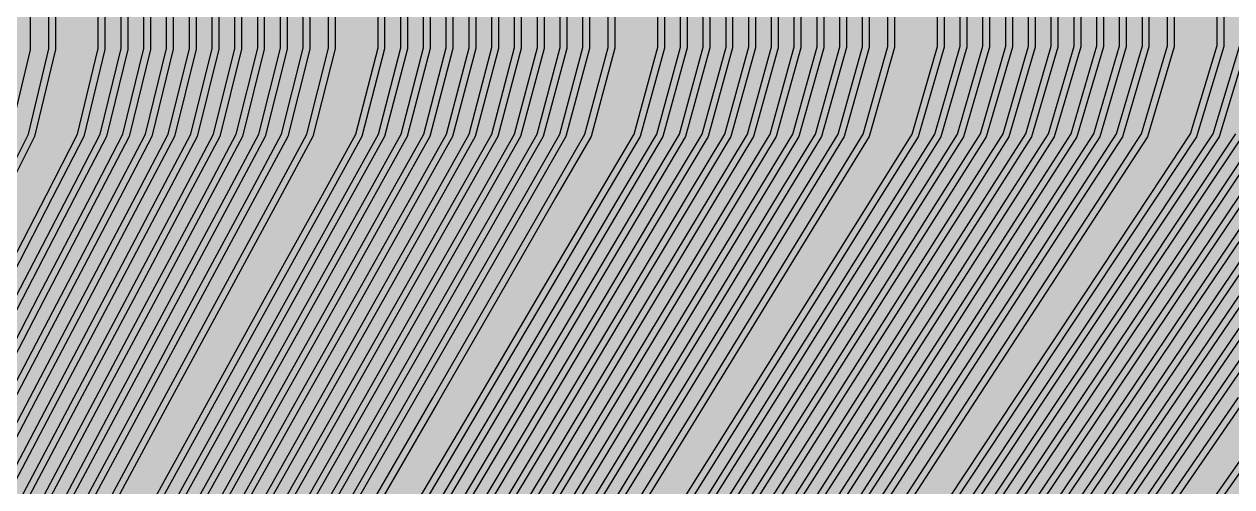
# Model space of a CAD drawing. Header units: metres. Extents: x -7240 to 10960, y -29667 to 1823.
# Drawn here: x 3223.7 to 3595, y -16312.8 to -16170.4 of the extents above; entities that cross this region are included whole.
import ezdxf

# ---------------------------------------------------------------- set-up
doc = ezdxf.new("R2010")
doc.units = ezdxf.units.M
doc.layers.add('Metal1', color=4, linetype='CONTINUOUS')
doc.layers.add('Polyimide', color=7, linetype='CONTINUOUS')

msp = doc.modelspace()

# ---------------------------------------------------------------- hatches: boundary and pattern name
at = {"layer": 'Polyimide'}
msp.add_hatch(color=7, dxfattribs=at).paths.add_polyline_path([(4088.45, -11806.89), (4098.72, -11851.21), (4115.58, -11893.47), (4138.63, -11932.7), (4167.35, -11967.99), (4201.08, -11998.53), (4239.03, -12023.62), (4280.35, -12042.68), (4349.18, -12073.73), (4413.2, -12113.76), (4471.26, -12162.04), (4522.3, -12217.69), (4565.39, -12279.7), (4599.74, -12346.94), (4624.73, -12418.19), (4639.91, -12492.16), (4645, -12567.5), (4639.91, -12642.84), (4624.73, -12716.8), (4599.74, -12788.06), (4565.39, -12855.3), (4522.3, -12917.31), (4471.26, -12972.96), (4413.2, -13021.24), (4349.18, -13061.27), (4280.35, -13092.32), (4239.03, -13111.38), (4201.08, -13136.47), (4167.35, -13167.01), (4138.63, -13202.3), (4115.58, -13241.52), (4098.72, -13283.78), (4088.45, -13328.11), (4085, -13373.48), (4085, -13567.5), (4099.45, -13861.55), (4142.64, -14152.77), (4214.18, -14438.35), (4313.36, -14715.55), (4439.24, -14981.69), (4590.59, -15234.21), (4765.97, -15470.68), (4963.68, -15688.82), (5181.82, -15886.53), (5418.29, -16061.91), (5670.81, -16213.26), (5936.95, -16339.14), (6214.15, -16438.32), (6499.73, -16509.85), (6790.95, -16553.05), (7085, -16567.5), (9960.38, -16567.5), (10038.79, -16571.35), (10116.45, -16582.87), (10192.6, -16601.95), (10266.52, -16628.4), (10337.49, -16661.96), (10404.83, -16702.32), (10467.89, -16749.09), (10526.06, -16801.81), (10578.78, -16859.98), (10625.55, -16923.04), (10665.91, -16990.38), (10699.48, -17061.35), (10725.93, -17135.27), (10745, -17211.43), (10756.52, -17289.08), (10760.38, -17367.5), (10760.38, -21957.3), (10721.61, -22012.91), (10685.97, -22070.59), (10653.58, -22130.14), (10624.53, -22191.39), (10598.92, -22254.16), (10576.82, -22318.25), (10558.3, -22383.46), (10543.41, -22449.6), (10532.21, -22516.46), (10524.72, -22583.84), (10520.97, -22651.53), (10520.97, -22719.32), (10524.72, -22787.01), (10532.21, -22854.38), (10543.41, -22921.24), (10558.3, -22987.38), (10576.82, -23052.6), (10598.92, -23116.68), (10624.53, -23179.45), (10653.58, -23240.71), (10685.97, -23300.26), (10721.61, -23357.93), (10760.38, -23413.54), (10760.38, -28667.5), (10756.52, -28745.91), (10745, -28823.57), (10725.93, -28899.73), (10699.48, -28973.65), (10665.91, -29044.62), (10625.55, -29111.96), (10578.78, -29175.01), (10526.06, -29233.19), (10467.89, -29285.91), (10404.83, -29332.68), (10337.49, -29373.04), (10266.52, -29406.6), (10192.6, -29433.05), (10116.45, -29452.13), (10038.79, -29463.65), (9960.38, -29467.5), (-6239.63, -29467.5), (-6318.04, -29463.65), (-6395.7, -29452.13), (-6471.85, -29433.05), (-6545.77, -29406.6), (-6616.74, -29373.04), (-6684.08, -29332.68), (-6747.14, -29285.91), (-6805.31, -29233.19), (-6858.03, -29175.01), (-6904.8, -29111.96), (-6945.16, -29044.62), (-6978.73, -28973.65), (-7005.18, -28899.73), (-7024.25, -28823.57), (-7035.77, -28745.91), (-7039.63, -28667.5), (-7039.63, -23426.32), (-6999.36, -23370.07), (-6962.33, -23311.63), (-6928.66, -23251.2), (-6898.45, -23188.96), (-6871.81, -23125.12), (-6848.81, -23059.88), (-6829.53, -22993.44), (-6814.04, -22926.02), (-6802.37, -22857.83), (-6794.57, -22789.09), (-6790.67, -22720.02), (-6790.67, -22650.84), (-6794.57, -22581.77), (-6802.37, -22513.03), (-6814.04, -22444.84), (-6829.53, -22377.42), (-6848.81, -22310.98), (-6871.81, -22245.74), (-6898.45, -22181.89), (-6928.66, -22119.66), (-6962.33, -22059.22), (-6999.36, -22000.79), (-7039.63, -21944.54), (-7039.63, -17367.5), (-7035.77, -17289.08), (-7024.25, -17211.43), (-7005.18, -17135.27), (-6978.73, -17061.35), (-6945.16, -16990.38), (-6904.8, -16923.04), (-6858.03, -16859.98), (-6805.31, -16801.81), (-6747.14, -16749.09), (-6684.08, -16702.32), (-6616.74, -16661.96), (-6545.77, -16628.4), (-6471.85, -16601.95), (-6395.7, -16582.87), (-6318.04, -16571.35), (-6239.63, -16567.5), (-3334, -16567.5), (-3039.95, -16553.05), (-2748.73, -16509.85), (-2463.15, -16438.32), (-2185.95, -16339.14), (-1919.81, -16213.26), (-1667.29, -16061.91), (-1430.82, -15886.53), (-1212.68, -15688.82), (-1014.97, -15470.68), (-839.59, -15234.21), (-688.24, -14981.69), (-562.36, -14715.55), (-463.18, -14438.35), (-391.64, -14152.77), (-348.45, -13861.55), (-334, -13567.5), (-334, -13373.48), (-337.45, -13328.11), (-347.72, -13283.78), (-364.58, -13241.52), (-387.63, -13202.3), (-416.35, -13167.01), (-450.08, -13136.47), (-488.03, -13111.38), (-529.35, -13092.32), (-529.35, -13092.32), (-598.18, -13061.27), (-662.2, -13021.24), (-720.26, -12972.96), (-771.3, -12917.31), (-814.39, -12855.3), (-848.74, -12788.06), (-873.73, -12716.8), (-888.91, -12642.84), (-894, -12567.5), (-888.91, -12492.16), (-873.73, -12418.19), (-848.74, -12346.94), (-814.39, -12279.7), (-771.3, -12217.69), (-720.26, -12162.04), (-662.2, -12113.76), (-598.18, -12073.73), (-529.35, -12042.68), (-488.03, -12023.62), (-450.08, -11998.53), (-416.35, -11967.99), (-387.63, -11932.7), (-364.58, -11893.47), (-347.72, -11851.21), (-337.45, -11806.89), (-334, -11761.52), (-334, -11074.31), (-337.45, -11028.94), (-347.72, -10984.62), (-364.58, -10942.36), (-387.63, -10903.13), (-416.35, -10867.84), (-450.08, -10837.3), (-488.03, -10812.21), (-529.35, -10793.16), (-529.35, -10793.16), (-598.18, -10762.1), (-662.2, -10722.07), (-720.26, -10673.8), (-771.3, -10618.15), (-814.39, -10556.13), (-848.74, -10488.89), (-873.73, -10417.64), (-888.91, -10343.67), (-894, -10268.33), (-888.91, -10192.99), (-873.73, -10119.03), (-848.74, -10047.77), (-814.39, -9980.53), (-771.3, -9918.52), (-720.26, -9862.87), (-662.2, -9814.59), (-598.18, -9774.56), (-529.35, -9743.51), (-488.03, -9724.45), (-450.08, -9699.36), (-416.35, -9668.82), (-387.63, -9633.53), (-364.58, -9594.31), (-347.72, -9552.05), (-337.45, -9507.72), (-334, -9462.35), (-334, -8775.14), (-337.45, -8729.78), (-347.72, -8685.45), (-364.58, -8643.19), (-387.63, -8603.96), (-416.35, -8568.68), (-450.08, -8538.14), (-488.03, -8513.05), (-529.35, -8493.99), (-529.35, -8493.99), (-598.18, -8462.94), (-662.2, -8422.91), (-720.26, -8374.63), (-771.3, -8318.98), (-814.39, -8256.97), (-848.74, -8189.73), (-873.73, -8118.47), (-888.91, -8044.5), (-894, -7969.17), (-888.91, -7893.83), (-873.73, -7819.86), (-848.74, -7748.61), (-814.39, -7681.36), (-771.3, -7619.35), (-720.26, -7563.7), (-662.2, -7515.42), (-598.18, -7475.4), (-529.35, -7444.34), (-529.35, -7444.34), (-488.03, -7425.28), (-450.08, -7400.2), (-416.35, -7369.66), (-387.63, -7334.37), (-364.58, -7295.14), (-347.72, -7252.88), (-337.45, -7208.56), (-334, -7163.19), (-334, -6475.98), (-337.45, -6430.61), (-347.72, -6386.29), (-364.58, -6344.02), (-387.63, -6304.8), (-416.35, -6269.51), (-450.08, -6238.97), (-488.03, -6213.88), (-529.35, -6194.82), (-529.35, -6194.82), (-598.18, -6163.77), (-662.2, -6123.74), (-720.26, -6075.46), (-771.3, -6019.81), (-814.39, -5957.8), (-848.74, -5890.56), (-873.73, -5819.31), (-888.91, -5745.34), (-894, -5670), (-888.91, -5594.66), (-873.73, -5520.69), (-848.74, -5449.44), (-814.39, -5382.2), (-771.3, -5320.19), (-720.26, -5264.54), (-662.2, -5216.26), (-598.18, -5176.23), (-529.35, -5145.18), (-529.35, -5145.18), (-488.03, -5126.12), (-450.08, -5101.03), (-416.35, -5070.49), (-387.63, -5035.2), (-364.58, -4995.98), (-347.72, -4953.71), (-337.45, -4909.39), (-334, -4864.02), (-334, 380), (-334, 1522.5), (-289, 1522.5), (-288.78, 1515.63), (-288.1, 1508.79), (-286.98, 1502.02), (-285.42, 1495.32), (-283.43, 1488.75), (-281.01, 1482.32), (-278.17, 1476.06), (-274.93, 1470), (-271.3, 1464.17), (-267.3, 1458.58), (-262.94, 1453.27), (-258.25, 1448.25), (-253.23, 1443.56), (-247.92, 1439.2), (-242.33, 1435.2), (-236.5, 1431.57), (-230.44, 1428.33), (-224.18, 1425.49), (-217.75, 1423.07), (-211.18, 1421.08), (-204.48, 1419.52), (-197.71, 1418.4), (-190.87, 1417.72), (-184, 1417.5), (-177.13, 1417.72), (-170.29, 1418.4), (-163.52, 1419.52), (-156.82, 1421.08), (-150.25, 1423.07), (-143.82, 1425.49), (-137.56, 1428.33), (-131.5, 1431.57), (-125.67, 1435.2), (-120.08, 1439.2), (-114.77, 1443.56), (-109.75, 1448.25), (-105.06, 1453.27), (-100.7, 1458.58), (-96.7, 1464.17), (-93.07, 1470), (-89.83, 1476.06), (-86.99, 1482.32), (-84.57, 1488.75), (-82.58, 1495.32), (-81.02, 1502.02), (-79.9, 1508.79), (-79.22, 1515.63), (-79, 1522.5), (1786, 1522.5), (3835, 1522.5), (3835.21, 1529.04), (3835.86, 1535.55), (3836.92, 1542.01), (3838.41, 1548.38), (3840.31, 1554.64), (3842.61, 1560.77), (3845.31, 1566.73), (3848.4, 1572.5), (3851.85, 1578.06), (3855.66, 1583.38), (3859.82, 1588.43), (3864.29, 1593.21), (3869.07, 1597.68), (3874.12, 1601.84), (3879.44, 1605.65), (3885, 1609.1), (3890.77, 1612.19), (3896.73, 1614.89), (3902.86, 1617.19), (3909.12, 1619.09), (3915.49, 1620.58), (3921.95, 1621.64), (3928.46, 1622.29), (3935, 1622.5), (3941.54, 1622.29), (3948.05, 1621.64), (3954.51, 1620.58), (3960.88, 1619.09), (3967.14, 1617.19), (3973.27, 1614.89), (3979.23, 1612.19), (3985, 1609.1), (3990.56, 1605.65), (3995.88, 1601.84), (4000.93, 1597.68), (4005.71, 1593.21), (4010.18, 1588.43), (4014.34, 1583.38), (4018.15, 1578.06), (4021.6, 1572.5), (4024.69, 1566.73), (4027.39, 1560.77), (4029.69, 1554.64), (4031.59, 1548.38), (4033.08, 1542.01), (4034.14, 1535.55), (4034.79, 1529.04), (4035, 1522.5), (4085, 1522.5), (4085, 380), (4085, 330), (4085, -4864.02), (4088.45, -4909.39), (4098.72, -4953.71), (4115.58, -4995.98), (4138.63, -5035.2), (4167.35, -5070.49), (4201.08, -5101.03), (4239.03, -5126.12), (4280.35, -5145.18), (4280.35, -5145.18), (4349.18, -5176.23), (4413.2, -5216.26), (4471.26, -5264.54), (4522.3, -5320.19), (4565.39, -5382.2), (4599.74, -5449.44), (4624.73, -5520.69), (4639.91, -5594.66), (4645, -5670), (4639.91, -5745.34), (4624.73, -5819.31), (4599.74, -5890.56), (4565.39, -5957.8), (4522.3, -6019.81), (4471.26, -6075.46), (4413.2, -6123.74), (4349.18, -6163.77), (4280.35, -6194.82), (4239.03, -6213.88), (4201.08, -6238.97), (4167.35, -6269.51), (4138.63, -6304.8), (4115.58, -6344.02), (4098.72, -6386.29), (4088.45, -6430.61), (4085, -6475.98), (4085, -11761.52), (4088.45, -11806.89)])

# ---------------------------------------------------------------- linework, layer by layer
at = {"layer": 'Metal1'}
for points in [[(3226.25, -15692.12), (3225.52, -16178.27), (3219.2, -16204.96), (3209.77, -16223.81), (3194.15, -16255.05), (3178.53, -16286.29), (3162.91, -16317.53), (3147.28, -16348.77), (3131.66, -16380.02), (3116.04, -16411.26), (3106.66, -16430.02), (3094.21, -16454.99), (3091.07, -16461.31), (3078.87, -16486.22), (3075.83, -16492.54), (3064, -16517.45), (3061.06, -16523.77), (3049.61, -16548.68)], [(3054.4, -16547.85), (3065.92, -16522.93), (3068.89, -16516.6), (3080.8, -16491.68), (3083.87, -16485.35), (3096.15, -16460.42), (3099.31, -16454.1), (3111.84, -16429.12), (3121.29, -16410.36), (3137.01, -16379.12), (3152.74, -16347.88), (3168.46, -16316.64), (3184.18, -16285.4), (3199.91, -16254.16), (3215.63, -16222.91), (3225.01, -16204.27), (3231.23, -16178.01), (3230.5, -15692.12)], [(3234, -15692.12), (3233.27, -16178.25), (3226.91, -16204.96), (3217.42, -16223.81), (3201.69, -16255.05), (3185.97, -16286.3), (3170.25, -16317.54), (3154.52, -16348.78), (3138.8, -16380.02), (3123.07, -16411.26), (3113.63, -16430.02), (3101.1, -16454.99), (3097.94, -16461.31), (3085.67, -16486.23), (3082.6, -16492.54), (3070.7, -16517.46), (3067.73, -16523.77), (3056.21, -16548.69)], [(3065.38, -16547.84), (3077.18, -16522.92), (3080.22, -16516.59), (3092.41, -16491.67), (3095.56, -16485.34), (3108.14, -16460.42), (3111.38, -16454.09), (3124.21, -16429.11), (3133.88, -16410.35), (3149.99, -16379.11), (3166.09, -16347.87), (3182.2, -16316.63), (3198.3, -16285.39), (3214.4, -16254.15), (3230.51, -16222.91), (3240.11, -16204.27), (3246.48, -16177.94), (3245.75, -15692.12)], [(3249.25, -15692.12), (3248.52, -16178.19), (3242, -16204.97), (3232.28, -16223.82), (3216.18, -16255.06), (3200.08, -16286.3), (3183.97, -16317.54), (3167.87, -16348.79), (3151.76, -16380.03), (3135.66, -16411.27), (3125.99, -16430.03), (3113.16, -16455), (3109.92, -16461.32), (3097.35, -16486.24), (3094.21, -16492.56), (3082.02, -16517.46), (3078.98, -16523.78), (3067.19, -16548.69)], [(3071.54, -16547.84), (3083.4, -16522.92), (3086.46, -16516.59), (3098.71, -16491.67), (3101.87, -16485.34), (3114.5, -16460.42), (3117.76, -16454.09), (3130.65, -16429.11), (3140.37, -16410.35), (3156.54, -16379.11), (3172.72, -16347.87), (3188.9, -16316.63), (3205.08, -16285.39), (3221.26, -16254.14), (3237.43, -16222.9), (3247.09, -16204.27), (3253.48, -16177.93), (3252.75, -15692.12)], [(3256.25, -15692.12), (3255.52, -16178.17), (3248.97, -16204.97), (3239.21, -16223.82), (3223.03, -16255.06), (3206.85, -16286.31), (3190.68, -16317.55), (3174.5, -16348.79), (3158.32, -16380.03), (3142.14, -16411.27), (3132.43, -16430.03), (3119.53, -16455), (3116.28, -16461.33), (3103.65, -16486.24), (3100.5, -16492.56), (3088.26, -16517.47), (3085.2, -16523.78), (3073.35, -16548.7)], [(3077.71, -16547.84), (3089.62, -16522.92), (3092.69, -16516.59), (3105, -16491.67), (3108.17, -16485.34), (3120.87, -16460.41), (3124.14, -16454.09), (3137.09, -16429.11), (3146.85, -16410.35), (3163.1, -16379.11), (3179.35, -16347.87), (3195.6, -16316.63), (3211.86, -16285.38), (3228.11, -16254.14), (3244.36, -16222.9), (3254.06, -16204.26), (3260.48, -16177.91), (3259.75, -15692.12)], [(3263.25, -15692.12), (3262.52, -16178.16), (3255.94, -16204.97), (3246.13, -16223.83), (3229.88, -16255.07), (3213.63, -16286.31), (3197.38, -16317.55), (3181.13, -16348.79), (3164.87, -16380.03), (3148.62, -16411.27), (3138.86, -16430.03), (3125.91, -16455.01), (3122.64, -16461.33), (3109.96, -16486.24), (3106.79, -16492.56), (3094.49, -16517.47), (3091.42, -16523.79), (3079.52, -16548.7)], [(3083.88, -16547.84), (3095.84, -16522.92), (3098.93, -16516.59), (3111.29, -16491.67), (3114.48, -16485.33), (3127.23, -16460.41), (3130.51, -16454.09), (3143.52, -16429.11), (3153.33, -16410.35), (3169.66, -16379.11), (3185.98, -16347.86), (3202.31, -16316.62), (3218.63, -16285.38), (3234.96, -16254.14), (3251.29, -16222.9), (3261.03, -16204.26), (3267.48, -16177.9), (3266.75, -15692.12)], [(3270.25, -15692.12), (3269.52, -16178.15), (3262.91, -16204.98), (3253.06, -16223.83), (3236.73, -16255.07), (3220.41, -16286.31), (3204.08, -16317.55), (3187.75, -16348.79), (3171.43, -16380.03), (3155.1, -16411.27), (3145.3, -16430.03), (3132.29, -16455.01), (3129.01, -16461.33), (3116.26, -16486.24), (3113.08, -16492.56), (3100.72, -16517.47), (3097.64, -16523.79), (3085.68, -16548.7)], [(3090.04, -16547.84), (3102.06, -16522.92), (3105.16, -16516.59), (3117.58, -16491.67), (3120.79, -16485.33), (3133.59, -16460.41), (3136.89, -16454.08), (3149.96, -16429.11), (3159.81, -16410.34), (3176.21, -16379.1), (3192.61, -16347.86), (3209.01, -16316.62), (3225.41, -16285.38), (3241.81, -16254.14), (3258.21, -16222.9), (3268, -16204.26), (3274.48, -16177.89), (3273.75, -15692.12)], [(3277.25, -15692.12), (3276.52, -16178.13), (3269.88, -16204.98), (3259.98, -16223.83), (3243.58, -16255.07), (3227.18, -16286.31), (3210.78, -16317.55), (3194.38, -16348.79), (3177.98, -16380.03), (3161.58, -16411.27), (3151.73, -16430.04), (3138.67, -16455.01), (3135.37, -16461.33), (3122.57, -16486.24), (3119.37, -16492.56), (3106.96, -16517.47), (3103.86, -16523.79), (3091.85, -16548.7)], [(3096.21, -16547.84), (3108.28, -16522.92), (3111.4, -16516.58), (3123.87, -16491.67), (3127.09, -16485.33), (3139.96, -16460.41), (3143.27, -16454.08), (3156.4, -16429.11), (3166.29, -16410.34), (3182.77, -16379.1), (3199.24, -16347.86), (3215.72, -16316.62), (3232.19, -16285.38), (3248.67, -16254.14), (3265.14, -16222.9), (3274.97, -16204.26), (3281.48, -16177.87), (3280.75, -15692.12)], [(3284.25, -15692.12), (3283.52, -16178.12), (3276.85, -16204.98), (3266.91, -16223.83), (3250.44, -16255.07), (3233.96, -16286.31), (3217.49, -16317.55), (3201.01, -16348.79), (3184.54, -16380.03), (3168.06, -16411.28), (3158.17, -16430.04), (3145.04, -16455.01), (3141.73, -16461.33), (3128.87, -16486.24), (3125.66, -16492.57), (3113.19, -16517.47), (3110.08, -16523.79), (3098.01, -16548.7)], [(3102.38, -16547.83), (3114.5, -16522.91), (3117.63, -16516.58), (3130.16, -16491.66), (3133.4, -16485.33), (3146.32, -16460.41), (3149.65, -16454.08), (3162.84, -16429.1), (3172.78, -16410.34), (3189.32, -16379.1), (3205.87, -16347.86), (3222.42, -16316.62), (3238.97, -16285.38), (3255.52, -16254.14), (3272.07, -16222.9), (3281.94, -16204.26), (3288.48, -16177.86), (3287.75, -15692.12)], [(3291.25, -15692.12), (3290.52, -16178.11), (3283.82, -16204.98), (3273.84, -16223.83), (3257.29, -16255.07), (3240.74, -16286.31), (3224.19, -16317.55), (3207.64, -16348.8), (3191.09, -16380.04), (3174.54, -16411.28), (3164.61, -16430.04), (3151.42, -16455.01), (3148.09, -16461.34), (3135.17, -16486.25), (3131.94, -16492.57), (3119.42, -16517.47), (3116.3, -16523.8), (3104.18, -16548.7)], [(3108.54, -16547.83), (3120.72, -16522.91), (3123.87, -16516.58), (3136.45, -16491.66), (3139.7, -16485.33), (3152.68, -16460.41), (3156.03, -16454.08), (3169.27, -16429.1), (3179.26, -16410.34), (3195.88, -16379.1), (3212.5, -16347.86), (3229.13, -16316.62), (3245.75, -16285.38), (3262.37, -16254.13), (3278.99, -16222.89), (3288.91, -16204.26), (3295.48, -16177.84), (3294.75, -15692.12)], [(3298.25, -15692.12), (3297.52, -16178.09), (3290.79, -16204.98), (3280.76, -16223.83), (3264.14, -16255.07), (3247.51, -16286.32), (3230.89, -16317.56), (3214.27, -16348.8), (3197.65, -16380.04), (3181.02, -16411.28), (3171.04, -16430.04), (3157.8, -16455.01), (3154.45, -16461.34), (3141.48, -16486.25), (3138.23, -16492.57), (3125.66, -16517.48), (3122.52, -16523.8), (3110.34, -16548.71)], [(3114.71, -16547.83), (3126.94, -16522.91), (3130.1, -16516.58), (3142.74, -16491.66), (3146.01, -16485.33), (3159.05, -16460.41), (3162.41, -16454.08), (3175.71, -16429.1), (3185.74, -16410.34), (3202.44, -16379.1), (3219.13, -16347.86), (3235.83, -16316.62), (3252.53, -16285.37), (3269.22, -16254.13), (3285.92, -16222.89), (3295.88, -16204.26), (3302.48, -16177.83), (3301.75, -15692.12)], [(3305.25, -15692.12), (3304.52, -16178.08), (3297.76, -16204.98), (3287.69, -16223.84), (3270.99, -16255.08), (3254.29, -16286.32), (3237.59, -16317.56), (3220.9, -16348.8), (3204.2, -16380.04), (3187.5, -16411.28), (3177.48, -16430.04), (3164.17, -16455.02), (3160.81, -16461.34), (3147.78, -16486.25), (3144.52, -16492.57), (3131.89, -16517.48), (3128.74, -16523.8), (3116.51, -16548.71)], [(3120.88, -16547.83), (3133.16, -16522.91), (3136.34, -16516.58), (3149.03, -16491.66), (3152.31, -16485.33), (3165.41, -16460.41), (3168.79, -16454.08), (3182.15, -16429.1), (3192.22, -16410.34), (3208.99, -16379.1), (3225.76, -16347.85), (3242.54, -16316.61), (3259.31, -16285.37), (3276.08, -16254.13), (3292.85, -16222.89), (3302.85, -16204.26), (3309.48, -16177.81), (3308.75, -15692.12)], [(3312.25, -15692.12), (3311.52, -16178.07), (3304.73, -16204.98), (3294.61, -16223.84), (3277.84, -16255.08), (3261.07, -16286.32), (3244.3, -16317.56), (3227.53, -16348.8), (3210.76, -16380.04), (3193.98, -16411.28), (3183.91, -16430.04), (3170.55, -16455.02), (3167.18, -16461.34), (3154.09, -16486.25), (3150.81, -16492.58), (3138.12, -16517.48), (3134.96, -16523.8), (3122.67, -16548.71)], [(3127.48, -16547.83), (3139.84, -16522.91), (3143.04, -16516.58), (3155.81, -16491.66), (3159.11, -16485.32), (3172.28, -16460.41), (3175.68, -16454.07), (3189.13, -16429.1), (3199.26, -16410.33), (3216.13, -16379.09), (3233.01, -16347.85), (3249.88, -16316.61), (3266.75, -16285.37), (3283.62, -16254.13), (3300.5, -16222.89), (3310.56, -16204.25), (3317.23, -16177.79), (3316.5, -15692.12)], [(3320, -15692.12), (3319.27, -16178.05), (3312.44, -16204.98), (3302.26, -16223.84), (3285.38, -16255.08), (3268.51, -16286.32), (3251.64, -16317.56), (3234.77, -16348.8), (3217.89, -16380.04), (3201.02, -16411.28), (3190.89, -16430.05), (3177.44, -16455.02), (3174.05, -16461.35), (3160.88, -16486.25), (3157.59, -16492.58), (3144.82, -16517.48), (3141.63, -16523.8), (3129.28, -16548.71)], [(3138.46, -16547.82), (3151.1, -16522.9), (3154.37, -16516.57), (3167.42, -16491.66), (3170.8, -16485.31), (3184.27, -16460.4), (3187.75, -16454.06), (3201.49, -16429.09), (3211.86, -16410.33), (3229.11, -16379.08), (3246.36, -16347.84), (3263.61, -16316.6), (3280.87, -16285.36), (3298.12, -16254.12), (3315.37, -16222.88), (3325.66, -16204.25), (3332.48, -16177.72), (3331.75, -15692.12)], [(3335.25, -15692.12), (3334.52, -16177.98), (3327.54, -16204.99), (3317.12, -16223.85), (3299.87, -16255.09), (3282.62, -16286.33), (3265.36, -16317.57), (3248.11, -16348.81), (3230.86, -16380.05), (3213.61, -16411.29), (3203.25, -16430.06), (3189.5, -16455.03), (3186.03, -16461.36), (3172.56, -16486.26), (3169.19, -16492.59), (3156.14, -16517.49), (3152.88, -16523.82), (3140.25, -16548.72)], [(3144.63, -16547.82), (3157.32, -16522.9), (3160.6, -16516.57), (3173.72, -16491.65), (3177.11, -16485.31), (3190.63, -16460.4), (3194.12, -16454.06), (3207.93, -16429.09), (3218.34, -16410.32), (3235.67, -16379.08), (3252.99, -16347.84), (3270.32, -16316.6), (3287.65, -16285.36), (3304.97, -16254.12), (3322.3, -16222.88), (3332.63, -16204.25), (3339.48, -16177.7), (3338.75, -15692.12)], [(3342.25, -15692.12), (3341.52, -16177.96), (3334.51, -16204.99), (3324.05, -16223.85), (3306.72, -16255.09), (3289.39, -16286.33), (3272.07, -16317.57), (3254.74, -16348.81), (3237.41, -16380.05), (3220.09, -16411.29), (3209.68, -16430.06), (3195.88, -16455.03), (3192.39, -16461.36), (3178.87, -16486.26), (3175.48, -16492.59), (3162.38, -16517.49), (3159.1, -16523.82), (3146.41, -16548.72)], [(3150.8, -16547.82), (3163.54, -16522.9), (3166.84, -16516.56), (3180.01, -16491.65), (3183.41, -16485.31), (3197, -16460.4), (3200.5, -16454.06), (3214.37, -16429.09), (3224.82, -16410.32), (3242.22, -16379.08), (3259.62, -16347.84), (3277.02, -16316.6), (3294.42, -16285.36), (3311.82, -16254.12), (3329.23, -16222.88), (3339.6, -16204.24), (3346.48, -16177.69), (3345.75, -15692.12)], [(3349.25, -15692.12), (3348.52, -16177.95), (3341.48, -16204.99), (3330.97, -16223.85), (3313.57, -16255.09), (3296.17, -16286.33), (3278.77, -16317.57), (3261.37, -16348.81), (3243.97, -16380.05), (3226.57, -16411.3), (3216.12, -16430.06), (3202.25, -16455.03), (3198.75, -16461.36), (3185.17, -16486.26), (3181.77, -16492.59), (3168.61, -16517.49), (3165.32, -16523.82), (3152.58, -16548.72)], [(3156.96, -16547.82), (3169.76, -16522.9), (3173.07, -16516.56), (3186.3, -16491.65), (3189.72, -16485.31), (3203.36, -16460.4), (3206.88, -16454.06), (3220.81, -16429.09), (3231.3, -16410.32), (3248.78, -16379.08), (3266.25, -16347.84), (3283.73, -16316.6), (3301.2, -16285.36), (3318.68, -16254.12), (3336.15, -16222.88), (3346.57, -16204.24), (3353.48, -16177.67), (3352.75, -15692.12)], [(3356.25, -15692.12), (3355.52, -16177.94), (3348.45, -16205), (3337.9, -16223.85), (3320.42, -16255.09), (3302.95, -16286.33), (3285.47, -16317.57), (3268, -16348.82), (3250.52, -16380.06), (3233.05, -16411.3), (3222.55, -16430.06), (3208.63, -16455.03), (3205.11, -16461.36), (3191.48, -16486.27), (3188.06, -16492.6), (3174.84, -16517.49), (3171.54, -16523.82), (3158.74, -16548.72)], [(3163.13, -16547.81), (3175.98, -16522.9), (3179.31, -16516.56), (3192.59, -16491.65), (3196.02, -16485.31), (3209.72, -16460.4), (3213.26, -16454.06), (3227.24, -16429.08), (3237.78, -16410.32), (3255.33, -16379.08), (3272.88, -16347.84), (3290.43, -16316.6), (3307.98, -16285.36), (3325.53, -16254.11), (3343.08, -16222.87), (3353.55, -16204.24), (3360.48, -16177.66), (3359.75, -15692.12)], [(3363.25, -15692.12), (3362.52, -16177.92), (3355.42, -16205), (3344.82, -16223.85), (3327.27, -16255.09), (3309.72, -16286.34), (3292.18, -16317.58), (3274.63, -16348.82), (3257.08, -16380.06), (3239.53, -16411.3), (3228.99, -16430.06), (3215.01, -16455.03), (3211.47, -16461.37), (3197.78, -16486.27), (3194.35, -16492.6), (3181.08, -16517.5), (3177.76, -16523.82), (3164.91, -16548.72)], [(3169.3, -16547.81), (3182.2, -16522.9), (3185.54, -16516.56), (3198.88, -16491.65), (3202.33, -16485.31), (3216.09, -16460.4), (3219.64, -16454.06), (3233.68, -16429.08), (3244.27, -16410.32), (3261.89, -16379.08), (3279.51, -16347.84), (3297.14, -16316.6), (3314.76, -16285.35), (3332.38, -16254.11), (3350.01, -16222.87), (3360.52, -16204.24), (3367.48, -16177.64), (3366.75, -15692.12)], [(3370.25, -15692.12), (3369.52, -16177.91), (3362.39, -16205), (3351.75, -16223.86), (3334.12, -16255.1), (3316.5, -16286.34), (3298.88, -16317.58), (3281.26, -16348.82), (3263.63, -16380.06), (3246.01, -16411.3), (3235.42, -16430.06), (3221.38, -16455.04), (3217.83, -16461.37), (3204.08, -16486.27), (3200.64, -16492.6), (3187.31, -16517.5), (3183.98, -16523.83), (3171.07, -16548.73)], [(3175.46, -16547.81), (3188.43, -16522.9), (3191.78, -16516.56), (3205.17, -16491.65), (3208.64, -16485.31), (3222.45, -16460.39), (3226.02, -16454.06), (3240.12, -16429.08), (3250.75, -16410.32), (3268.45, -16379.08), (3286.14, -16347.83), (3303.84, -16316.59), (3321.54, -16285.35), (3339.24, -16254.11), (3356.93, -16222.87), (3367.49, -16204.24), (3374.48, -16177.63), (3373.75, -15692.12)], [(3377.25, -15692.12), (3376.52, -16177.89), (3369.36, -16205), (3358.67, -16223.86), (3340.98, -16255.1), (3323.28, -16286.34), (3305.58, -16317.58), (3287.88, -16348.82), (3270.19, -16380.06), (3252.49, -16411.3), (3241.86, -16430.07), (3227.76, -16455.04), (3224.2, -16461.37), (3210.39, -16486.27), (3206.93, -16492.6), (3193.54, -16517.5), (3190.2, -16523.83), (3177.24, -16548.73)], [(3181.63, -16547.81), (3194.65, -16522.9), (3198.02, -16516.56), (3211.46, -16491.65), (3214.94, -16485.3), (3228.81, -16460.39), (3232.4, -16454.05), (3246.56, -16429.08), (3257.23, -16410.31), (3275, -16379.07), (3292.77, -16347.83), (3310.55, -16316.59), (3328.32, -16285.35), (3346.09, -16254.11), (3363.86, -16222.87), (3374.46, -16204.24), (3381.48, -16177.61), (3380.75, -15692.12)], [(3384.25, -15692.12), (3383.52, -16177.88), (3376.32, -16205), (3365.6, -16223.86), (3347.83, -16255.1), (3330.06, -16286.34), (3312.28, -16317.58), (3294.51, -16348.82), (3276.74, -16380.06), (3258.97, -16411.3), (3248.3, -16430.07), (3234.14, -16455.04), (3230.56, -16461.37), (3216.69, -16486.27), (3213.22, -16492.6), (3199.78, -16517.5), (3196.42, -16523.83), (3183.41, -16548.73)], [(3187.8, -16547.81), (3200.87, -16522.9), (3204.25, -16516.55), (3217.75, -16491.65), (3221.25, -16485.3), (3235.18, -16460.39), (3238.77, -16454.05), (3252.99, -16429.08), (3263.71, -16410.31), (3281.56, -16379.07), (3299.4, -16347.83), (3317.25, -16316.59), (3335.1, -16285.35), (3352.94, -16254.11), (3370.79, -16222.87), (3381.43, -16204.24), (3388.48, -16177.6), (3387.75, -15692.12)], [(3391.25, -15692.12), (3390.52, -16177.86), (3383.29, -16205), (3372.52, -16223.86), (3354.68, -16255.1), (3336.83, -16286.34), (3318.99, -16317.58), (3301.14, -16348.82), (3283.3, -16380.06), (3265.45, -16411.31), (3254.73, -16430.07), (3240.51, -16455.04), (3236.92, -16461.37), (3223, -16486.27), (3219.51, -16492.61), (3206.01, -16517.5), (3202.64, -16523.83), (3189.57, -16548.73)], [(3193.96, -16547.81), (3207.09, -16522.9), (3210.49, -16516.55), (3224.04, -16491.65), (3227.55, -16485.3), (3241.54, -16460.39), (3245.15, -16454.05), (3259.43, -16429.08), (3270.2, -16410.31), (3288.12, -16379.07), (3306.03, -16347.83), (3323.95, -16316.59), (3341.87, -16285.35), (3359.79, -16254.11), (3377.71, -16222.87), (3388.4, -16204.24), (3395.48, -16177.58), (3394.75, -15692.12)], [(3398.25, -15692.12), (3397.52, -16177.85), (3390.26, -16205), (3379.45, -16223.86), (3361.53, -16255.1), (3343.61, -16286.34), (3325.69, -16317.58), (3307.77, -16348.83), (3289.85, -16380.07), (3271.93, -16411.31), (3261.17, -16430.07), (3246.89, -16455.04), (3243.28, -16461.38), (3229.3, -16486.27), (3225.8, -16492.61), (3212.25, -16517.5), (3208.85, -16523.83), (3195.74, -16548.73)], [(3200.57, -16547.8), (3213.77, -16522.9), (3217.18, -16516.55), (3230.82, -16491.65), (3234.35, -16485.3), (3248.41, -16460.39), (3252.05, -16454.05), (3266.41, -16429.07), (3277.23, -16410.31), (3295.25, -16379.07), (3313.28, -16347.83), (3331.3, -16316.59), (3349.32, -16285.35), (3367.34, -16254.11), (3385.36, -16222.86), (3396.11, -16204.23), (3403.23, -16177.56), (3402.5, -15692.12)], [(3406, -15692.12), (3405.27, -16177.83), (3397.97, -16205), (3387.09, -16223.86), (3369.07, -16255.1), (3351.05, -16286.35), (3333.03, -16317.59), (3315.01, -16348.83), (3296.99, -16380.07), (3278.97, -16411.31), (3268.14, -16430.07), (3253.78, -16455.04), (3250.15, -16461.38), (3236.09, -16486.28), (3232.57, -16492.61), (3218.94, -16517.51), (3215.53, -16523.84), (3202.34, -16548.73)], [(3211.55, -16547.8), (3225.02, -16522.89), (3228.51, -16516.54), (3242.43, -16491.64), (3246.04, -16485.29), (3260.4, -16460.38), (3264.11, -16454.04), (3278.78, -16429.07), (3289.83, -16410.3), (3308.23, -16379.06), (3326.63, -16347.82), (3345.03, -16316.58), (3363.43, -16285.34), (3381.84, -16254.1), (3400.24, -16222.86), (3411.21, -16204.23), (3418.48, -16177.48), (3417.75, -15692.12)], [(3421.25, -15692.12), (3420.52, -16177.76), (3413.07, -16205.01), (3401.96, -16223.87), (3383.56, -16255.11), (3365.16, -16286.35), (3346.76, -16317.59), (3328.36, -16348.83), (3309.95, -16380.08), (3291.55, -16411.32), (3280.5, -16430.08), (3265.84, -16455.05), (3262.13, -16461.39), (3247.78, -16486.28), (3244.18, -16492.62), (3230.26, -16517.51), (3226.78, -16523.85), (3213.31, -16548.74)], [(3217.71, -16547.79), (3231.24, -16522.89), (3234.75, -16516.54), (3248.73, -16491.64), (3252.35, -16485.29), (3266.77, -16460.38), (3270.49, -16454.04), (3285.21, -16429.07), (3296.31, -16410.3), (3314.79, -16379.06), (3333.26, -16347.82), (3351.74, -16316.58), (3370.21, -16285.34), (3388.69, -16254.1), (3407.16, -16222.85), (3418.18, -16204.23), (3425.48, -16177.47), (3424.75, -15692.12)], [(3428.25, -15692.12), (3427.52, -16177.74), (3420.04, -16205.01), (3408.89, -16223.87), (3390.41, -16255.11), (3371.93, -16286.35), (3353.46, -16317.6), (3334.98, -16348.84), (3316.51, -16380.08), (3298.03, -16411.32), (3286.94, -16430.08), (3272.22, -16455.05), (3268.49, -16461.39), (3254.08, -16486.29), (3250.47, -16492.62), (3236.5, -16517.51), (3233, -16523.85), (3219.48, -16548.74)], [(3223.88, -16547.79), (3237.47, -16522.89), (3240.98, -16516.54), (3255.02, -16491.64), (3258.65, -16485.29), (3273.13, -16460.38), (3276.87, -16454.04), (3291.65, -16429.06), (3302.79, -16410.3), (3321.34, -16379.06), (3339.89, -16347.82), (3358.44, -16316.58), (3376.99, -16285.34), (3395.54, -16254.09), (3414.09, -16222.85), (3425.15, -16204.22), (3432.48, -16177.45), (3431.75, -15692.12)], [(3435.25, -15692.12), (3434.52, -16177.73), (3427.01, -16205.01), (3415.81, -16223.87), (3397.26, -16255.12), (3378.71, -16286.36), (3360.16, -16317.6), (3341.61, -16348.84), (3323.06, -16380.08), (3304.51, -16411.32), (3293.37, -16430.08), (3278.59, -16455.06), (3274.85, -16461.39), (3260.39, -16486.29), (3256.76, -16492.63), (3242.73, -16517.52), (3239.22, -16523.85), (3225.64, -16548.75)], [(3230.05, -16547.79), (3243.69, -16522.89), (3247.22, -16516.54), (3261.31, -16491.64), (3264.96, -16485.29), (3279.49, -16460.38), (3283.25, -16454.04), (3298.09, -16429.06), (3309.28, -16410.3), (3327.9, -16379.06), (3346.52, -16347.82), (3365.15, -16316.57), (3383.77, -16285.33), (3402.39, -16254.09), (3421.02, -16222.85), (3432.12, -16204.22), (3439.48, -16177.44), (3438.75, -15692.12)], [(3442.25, -15692.12), (3441.52, -16177.71), (3433.98, -16205.02), (3422.74, -16223.88), (3404.11, -16255.12), (3385.49, -16286.36), (3366.86, -16317.6), (3348.24, -16348.84), (3329.62, -16380.08), (3310.99, -16411.32), (3299.81, -16430.09), (3284.97, -16455.06), (3281.22, -16461.4), (3266.69, -16486.29), (3263.04, -16492.63), (3248.96, -16517.52), (3245.44, -16523.85), (3231.81, -16548.75)], [(3236.22, -16547.79), (3249.91, -16522.89), (3253.46, -16516.54), (3267.6, -16491.64), (3271.26, -16485.28), (3285.86, -16460.38), (3289.63, -16454.03), (3304.53, -16429.06), (3315.76, -16410.3), (3334.46, -16379.05), (3353.15, -16347.81), (3371.85, -16316.57), (3390.55, -16285.33), (3409.25, -16254.09), (3427.94, -16222.85), (3439.09, -16204.22), (3446.48, -16177.42), (3445.75, -15692.12)], [(3449.25, -15692.12), (3448.52, -16177.7), (3440.95, -16205.02), (3429.66, -16223.88), (3410.96, -16255.12), (3392.27, -16286.36), (3373.57, -16317.6), (3354.87, -16348.84), (3336.17, -16380.08), (3317.47, -16411.32), (3306.24, -16430.09), (3291.35, -16455.06), (3287.58, -16461.4), (3272.99, -16486.29), (3269.33, -16492.63), (3255.2, -16517.52), (3251.66, -16523.86), (3237.97, -16548.75)], [(3242.38, -16547.79), (3256.13, -16522.89), (3259.69, -16516.54), (3273.89, -16491.64), (3277.57, -16485.28), (3292.22, -16460.38), (3296.01, -16454.03), (3310.96, -16429.06), (3322.24, -16410.29), (3341.01, -16379.05), (3359.78, -16347.81), (3378.56, -16316.57), (3397.33, -16285.33), (3416.1, -16254.09), (3434.87, -16222.85), (3446.06, -16204.22), (3453.48, -16177.41), (3452.75, -15692.12)], [(3456.25, -15692.12), (3455.52, -16177.68), (3447.92, -16205.02), (3436.59, -16223.88), (3417.81, -16255.12), (3399.04, -16286.36), (3380.27, -16317.6), (3361.5, -16348.84), (3342.73, -16380.08), (3323.95, -16411.32), (3312.68, -16430.09), (3297.72, -16455.06), (3293.94, -16461.4), (3279.3, -16486.29), (3275.62, -16492.63), (3261.43, -16517.52), (3257.88, -16523.86), (3244.14, -16548.75)], [(3248.55, -16547.79), (3262.35, -16522.88), (3265.93, -16516.53), (3280.18, -16491.64), (3283.88, -16485.28), (3298.58, -16460.38), (3302.39, -16454.03), (3317.4, -16429.06), (3328.72, -16410.29), (3347.57, -16379.05), (3366.41, -16347.81), (3385.26, -16316.57), (3404.11, -16285.33), (3422.95, -16254.09), (3441.8, -16222.85), (3453.03, -16204.22), (3460.48, -16177.39), (3459.75, -15692.12)], [(3463.25, -15692.12), (3462.52, -16177.67), (3454.89, -16205.02), (3443.51, -16223.88), (3424.66, -16255.12), (3405.82, -16286.36), (3386.97, -16317.6), (3368.13, -16348.84), (3349.28, -16380.08), (3330.44, -16411.33), (3319.11, -16430.09), (3304.1, -16455.06), (3300.3, -16461.4), (3285.6, -16486.29), (3281.91, -16492.63), (3267.66, -16517.52), (3264.09, -16523.86), (3250.3, -16548.75)], [(3254.72, -16547.79), (3268.57, -16522.88), (3272.16, -16516.53), (3286.47, -16491.63), (3290.18, -16485.28), (3304.95, -16460.38), (3308.76, -16454.03), (3323.84, -16429.06), (3335.2, -16410.29), (3354.12, -16379.05), (3373.04, -16347.81), (3391.96, -16316.57), (3410.88, -16285.33), (3429.8, -16254.09), (3448.72, -16222.85), (3460.01, -16204.22), (3467.48, -16177.37), (3466.75, -15692.12)], [(3470.25, -15692.12), (3469.52, -16177.65), (3461.86, -16205.02), (3450.44, -16223.88), (3431.52, -16255.12), (3412.6, -16286.36), (3393.68, -16317.6), (3374.76, -16348.85), (3355.84, -16380.09), (3336.92, -16411.33), (3325.55, -16430.09), (3310.48, -16455.06), (3306.66, -16461.4), (3291.91, -16486.29), (3288.2, -16492.64), (3273.9, -16517.52), (3270.31, -16523.86), (3256.47, -16548.75)], [(3260.88, -16547.78), (3274.79, -16522.88), (3278.4, -16516.53), (3292.76, -16491.63), (3296.49, -16485.28), (3311.31, -16460.38), (3315.14, -16454.03), (3330.28, -16429.06), (3341.69, -16410.29), (3360.68, -16379.05), (3379.68, -16347.81), (3398.67, -16316.57), (3417.66, -16285.33), (3436.66, -16254.09), (3455.65, -16222.84), (3466.98, -16204.22), (3474.48, -16177.36), (3473.75, -15692.12)], [(3477.25, -15692.12), (3476.52, -16177.64), (3468.83, -16205.02), (3457.36, -16223.88), (3438.37, -16255.12), (3419.37, -16286.37), (3400.38, -16317.61), (3381.38, -16348.85), (3362.39, -16380.09), (3343.4, -16411.33), (3331.99, -16430.09), (3316.85, -16455.06), (3313.02, -16461.41), (3298.21, -16486.3), (3294.49, -16492.64), (3280.13, -16517.53), (3276.53, -16523.86), (3262.63, -16548.75)], [(3267.05, -16547.78), (3281.01, -16522.88), (3284.63, -16516.53), (3299.05, -16491.63), (3302.79, -16485.28), (3317.67, -16460.38), (3321.52, -16454.03), (3336.71, -16429.06), (3348.17, -16410.29), (3367.24, -16379.05), (3386.31, -16347.81), (3405.37, -16316.57), (3424.44, -16285.32), (3443.51, -16254.08), (3462.58, -16222.84), (3473.95, -16204.22), (3481.48, -16177.34), (3480.75, -15692.12)], [(3484.25, -15692.12), (3483.52, -16177.62), (3475.8, -16205.02), (3464.29, -16223.88), (3445.22, -16255.13), (3426.15, -16286.37), (3407.08, -16317.61), (3388.01, -16348.85), (3368.94, -16380.09), (3349.88, -16411.33), (3338.42, -16430.1), (3323.23, -16455.07), (3319.39, -16461.41), (3304.51, -16486.3), (3300.78, -16492.64), (3286.37, -16517.53), (3282.75, -16523.87), (3268.8, -16548.76)], [(3273.65, -16547.78), (3287.69, -16522.88), (3291.33, -16516.53), (3305.83, -16491.63), (3309.59, -16485.28), (3324.55, -16460.38), (3328.42, -16454.03), (3343.69, -16429.05), (3355.21, -16410.29), (3374.38, -16379.05), (3393.55, -16347.8), (3412.72, -16316.56), (3431.89, -16285.32), (3451.06, -16254.08), (3470.23, -16222.84), (3481.66, -16204.21), (3489.23, -16177.32), (3488.5, -15692.12)], [(3492, -15692.12), (3491.27, -16177.6), (3483.51, -16205.02), (3471.93, -16223.89), (3452.76, -16255.13), (3433.59, -16286.37), (3414.42, -16317.61), (3395.25, -16348.85), (3376.08, -16380.09), (3356.91, -16411.33), (3345.4, -16430.1), (3330.12, -16455.07), (3326.26, -16461.41), (3311.31, -16486.3), (3307.55, -16492.64), (3293.06, -16517.53), (3289.43, -16523.87), (3275.4, -16548.76)], [(3284.63, -16547.77), (3298.95, -16522.88), (3302.66, -16516.52), (3317.44, -16491.63), (3321.28, -16485.27), (3336.53, -16460.37), (3340.48, -16454.02), (3356.06, -16429.05), (3367.8, -16410.28), (3387.35, -16379.04), (3406.9, -16347.8), (3426.45, -16316.56), (3446, -16285.32), (3465.55, -16254.07), (3485.1, -16222.83), (3496.76, -16204.21), (3504.48, -16177.24), (3503.75, -15692.12)], [(3507.25, -15692.12), (3506.52, -16177.53), (3498.6, -16205.03), (3486.8, -16223.89), (3467.25, -16255.14), (3447.7, -16286.38), (3428.15, -16317.62), (3408.6, -16348.86), (3389.05, -16380.1), (3369.5, -16411.34), (3357.75, -16430.11), (3342.18, -16455.08), (3338.24, -16461.42), (3322.99, -16486.31), (3319.16, -16492.65), (3304.38, -16517.54), (3300.68, -16523.88), (3286.37, -16548.76)], [(3290.8, -16547.77), (3305.17, -16522.88), (3308.9, -16516.52), (3323.74, -16491.63), (3327.59, -16485.27), (3342.9, -16460.37), (3346.86, -16454.02), (3362.5, -16429.05), (3374.29, -16410.28), (3393.91, -16379.04), (3413.53, -16347.8), (3433.16, -16316.55), (3452.78, -16285.31), (3472.41, -16254.07), (3492.03, -16222.83), (3503.73, -16204.21), (3511.48, -16177.22), (3510.75, -15692.12)], [(3514.25, -15692.12), (3513.52, -16177.51), (3505.57, -16205.03), (3493.72, -16223.9), (3474.1, -16255.14), (3454.47, -16286.38), (3434.85, -16317.62), (3415.23, -16348.86), (3395.6, -16380.1), (3375.98, -16411.34), (3364.19, -16430.11), (3348.56, -16455.08), (3344.6, -16461.42), (3329.29, -16486.31), (3325.45, -16492.66), (3310.62, -16517.54), (3306.9, -16523.88), (3292.54, -16548.77)], [(3296.97, -16547.77), (3311.39, -16522.88), (3315.13, -16516.52), (3330.03, -16491.63), (3333.89, -16485.27), (3349.26, -16460.37), (3353.24, -16454.02), (3368.93, -16429.04), (3380.77, -16410.28), (3400.47, -16379.04), (3420.16, -16347.79), (3439.86, -16316.55), (3459.56, -16285.31), (3479.26, -16254.07), (3498.96, -16222.83), (3510.7, -16204.21), (3518.48, -16177.21), (3517.75, -15692.12)], [(3521.25, -15692.12), (3520.52, -16177.49), (3512.54, -16205.03), (3500.65, -16223.9), (3480.95, -16255.14), (3461.25, -16286.38), (3441.55, -16317.62), (3421.86, -16348.86), (3402.16, -16380.1), (3382.46, -16411.34), (3370.63, -16430.11), (3354.93, -16455.08), (3350.96, -16461.42), (3335.6, -16486.31), (3331.74, -16492.66), (3316.85, -16517.54), (3313.12, -16523.88), (3298.7, -16548.77)], [(3303.14, -16547.77), (3317.61, -16522.87), (3321.37, -16516.52), (3336.32, -16491.62), (3340.2, -16485.26), (3355.62, -16460.37), (3359.62, -16454.01), (3375.37, -16429.04), (3387.25, -16410.27), (3407.02, -16379.03), (3426.79, -16347.79), (3446.57, -16316.55), (3466.34, -16285.31), (3486.11, -16254.07), (3505.88, -16222.83), (3517.67, -16204.2), (3525.48, -16177.19), (3524.75, -15692.12)], [(3528.25, -15692.12), (3527.52, -16177.48), (3519.51, -16205.03), (3507.57, -16223.9), (3487.8, -16255.14), (3468.03, -16286.38), (3448.26, -16317.62), (3428.48, -16348.86), (3408.71, -16380.1), (3388.94, -16411.34), (3377.06, -16430.11), (3361.31, -16455.08), (3357.32, -16461.43), (3341.9, -16486.31), (3338.03, -16492.66), (3323.08, -16517.54), (3319.33, -16523.89), (3304.87, -16548.77)], [(3309.3, -16547.77), (3323.83, -16522.87), (3327.6, -16516.52), (3342.61, -16491.62), (3346.5, -16485.26), (3361.99, -16460.37), (3366, -16454.01), (3381.81, -16429.04), (3393.73, -16410.27), (3413.58, -16379.03), (3433.42, -16347.79), (3453.27, -16316.55), (3473.12, -16285.31), (3492.96, -16254.07), (3512.81, -16222.83), (3524.64, -16204.2), (3532.48, -16177.17), (3531.75, -15692.12)], [(3535.25, -15692.12), (3534.52, -16177.46), (3526.48, -16205.04), (3514.5, -16223.9), (3494.65, -16255.14), (3474.81, -16286.38), (3454.96, -16317.62), (3435.11, -16348.86), (3415.27, -16380.1), (3395.42, -16411.35), (3383.5, -16430.11), (3367.69, -16455.08), (3363.68, -16461.43), (3348.21, -16486.31), (3344.32, -16492.66), (3329.32, -16517.54), (3325.55, -16523.89), (3311.03, -16548.77)], [(3315.47, -16547.77), (3330.05, -16522.87), (3333.84, -16516.51), (3348.9, -16491.62), (3352.81, -16485.26), (3368.35, -16460.37), (3372.38, -16454.01), (3388.25, -16429.04), (3400.21, -16410.27), (3420.13, -16379.03), (3440.05, -16347.79), (3459.98, -16316.55), (3479.9, -16285.31), (3499.82, -16254.07), (3519.74, -16222.83), (3531.61, -16204.2), (3539.48, -16177.16), (3538.75, -15692.12)], [(3542.25, -15692.12), (3541.52, -16177.45), (3533.45, -16205.04), (3521.42, -16223.9), (3501.5, -16255.14), (3481.58, -16286.38), (3461.66, -16317.62), (3441.74, -16348.87), (3421.82, -16380.11), (3401.9, -16411.35), (3389.93, -16430.11), (3374.06, -16455.08), (3370.04, -16461.43), (3354.51, -16486.31), (3350.61, -16492.66), (3335.55, -16517.54), (3331.77, -16523.89), (3317.2, -16548.77)], [(3321.64, -16547.77), (3336.27, -16522.87), (3340.07, -16516.51), (3355.19, -16491.62), (3359.12, -16485.26), (3374.71, -16460.37), (3378.75, -16454.01), (3394.68, -16429.04), (3406.7, -16410.27), (3426.69, -16379.03), (3446.69, -16347.79), (3466.68, -16316.55), (3486.67, -16285.31), (3506.67, -16254.07), (3526.66, -16222.82), (3538.58, -16204.2), (3546.48, -16177.14), (3545.75, -15692.12)], [(3549.25, -15692.12), (3548.52, -16177.43), (3540.42, -16205.04), (3528.35, -16223.9), (3508.35, -16255.14), (3488.36, -16286.38), (3468.36, -16317.63), (3448.37, -16348.87), (3428.38, -16380.11), (3408.38, -16411.35), (3396.37, -16430.12), (3380.44, -16455.08), (3376.4, -16461.43), (3360.82, -16486.32), (3356.9, -16492.67), (3341.78, -16517.54), (3337.99, -16523.89), (3323.36, -16548.77)], [(3327.8, -16547.76), (3342.49, -16522.87), (3346.31, -16516.51), (3361.48, -16491.62), (3365.42, -16485.26), (3381.08, -16460.36), (3385.13, -16454.01), (3401.12, -16429.04), (3413.18, -16410.27), (3433.25, -16379.03), (3453.32, -16347.79), (3473.38, -16316.55), (3493.45, -16285.31), (3513.52, -16254.06), (3533.59, -16222.82), (3545.55, -16204.2), (3553.48, -16177.12), (3552.75, -15692.12)], [(3556.25, -15692.12), (3555.52, -16177.42), (3547.39, -16205.04), (3535.27, -16223.9), (3515.2, -16255.15), (3495.14, -16286.39), (3475.07, -16317.63), (3455, -16348.87), (3434.93, -16380.11), (3414.86, -16411.35), (3402.81, -16430.12), (3386.82, -16455.09), (3382.77, -16461.43), (3367.12, -16486.32), (3363.18, -16492.67), (3348.02, -16517.55), (3344.21, -16523.89), (3329.53, -16548.77)], [(3333.97, -16547.76), (3348.71, -16522.87), (3352.54, -16516.51), (3367.77, -16491.62), (3371.73, -16485.26), (3387.44, -16460.36), (3391.51, -16454.01), (3407.56, -16429.04), (3419.66, -16410.27), (3439.8, -16379.03), (3459.95, -16347.79), (3480.09, -16316.54), (3500.23, -16285.3), (3520.37, -16254.06), (3540.52, -16222.82), (3552.52, -16204.2), (3560.48, -16177.11), (3559.75, -15692.12)], [(3563.25, -15692.12), (3562.52, -16177.4), (3554.36, -16205.04), (3542.2, -16223.91), (3522.05, -16255.15), (3501.91, -16286.39), (3481.77, -16317.63), (3461.63, -16348.87), (3441.48, -16380.11), (3421.34, -16411.35), (3409.24, -16430.12), (3393.19, -16455.09), (3389.13, -16461.44), (3373.42, -16486.32), (3369.47, -16492.67), (3354.25, -16517.55), (3350.43, -16523.9), (3335.69, -16548.78)], [(3340.14, -16547.76), (3354.93, -16522.87), (3358.78, -16516.51), (3374.06, -16491.62), (3378.03, -16485.26), (3393.8, -16460.36), (3397.89, -16454.01), (3414, -16429.04), (3426.14, -16410.27), (3446.36, -16379.03), (3466.58, -16347.78), (3486.79, -16316.54), (3507.01, -16285.3), (3527.23, -16254.06), (3547.44, -16222.82), (3559.5, -16204.2), (3567.48, -16177.09), (3566.75, -15692.12)], [(3570.25, -15692.12), (3569.52, -16177.39), (3561.33, -16205.04), (3549.12, -16223.91), (3528.91, -16255.15), (3508.69, -16286.39), (3488.47, -16317.63), (3468.26, -16348.87), (3448.04, -16380.11), (3427.82, -16411.35), (3415.68, -16430.12), (3399.57, -16455.09), (3395.49, -16461.44), (3379.73, -16486.32), (3375.76, -16492.67), (3360.49, -16517.55), (3356.65, -16523.9), (3341.86, -16548.78)], [(3346.74, -16547.76), (3361.61, -16522.87), (3365.48, -16516.51), (3380.84, -16491.62), (3384.83, -16485.25), (3400.68, -16460.36), (3404.79, -16454), (3420.97, -16429.03), (3433.18, -16410.26), (3453.5, -16379.02), (3473.82, -16347.78), (3494.14, -16316.54), (3514.46, -16285.3), (3534.77, -16254.06), (3555.09, -16222.82), (3567.21, -16204.2), (3575.23, -16177.07), (3574.5, -15692.12)], [(3578, -15692.12), (3577.27, -16177.36), (3569.04, -16205.04), (3556.77, -16223.91), (3536.45, -16255.15), (3516.13, -16286.39), (3495.81, -16317.63), (3475.49, -16348.87), (3455.18, -16380.11), (3434.86, -16411.35), (3422.65, -16430.12), (3406.46, -16455.09), (3402.36, -16461.44), (3386.52, -16486.32), (3382.54, -16492.67), (3367.18, -16517.55), (3363.33, -16523.9), (3348.46, -16548.78)], [(3357.72, -16547.75), (3372.87, -16522.86), (3376.81, -16516.5), (3392.45, -16491.61), (3396.52, -16485.25), (3412.66, -16460.36), (3416.85, -16454), (3433.34, -16429.03), (3445.78, -16410.26), (3466.48, -16379.02), (3487.17, -16347.78), (3507.87, -16316.53), (3528.57, -16285.29), (3549.27, -16254.05), (3569.97, -16222.81), (3582.31, -16204.19), (3590.48, -16176.98), (3589.75, -15692.12)], [(3593.25, -15692.12), (3592.52, -16177.28), (3584.14, -16205.05), (3571.64, -16223.92), (3550.94, -16255.16), (3530.24, -16286.4), (3509.54, -16317.64), (3488.84, -16348.88), (3468.14, -16380.12), (3447.44, -16411.36), (3435.01, -16430.13), (3418.52, -16455.1), (3414.34, -16461.45), (3398.2, -16486.33), (3394.14, -16492.68), (3378.5, -16517.56), (3374.57, -16523.91), (3359.43, -16548.79)], [(3363.89, -16547.75), (3379.09, -16522.86), (3383.04, -16516.5), (3398.74, -16491.61), (3402.83, -16485.24), (3419.03, -16460.36), (3423.23, -16453.99), (3439.78, -16429.03), (3452.26, -16410.26), (3473.03, -16379.01), (3493.8, -16347.77), (3514.58, -16316.53), (3535.35, -16285.29), (3556.12, -16254.05), (3576.89, -16222.81), (3589.28, -16204.19), (3597.48, -16176.97)], [(3599.52, -16177.27), (3591.11, -16205.05), (3578.56, -16223.92), (3557.79, -16255.16), (3537.01, -16286.4), (3516.24, -16317.64), (3495.47, -16348.88), (3474.7, -16380.12), (3453.92, -16411.36), (3441.44, -16430.13), (3424.9, -16455.1), (3420.7, -16461.45), (3404.51, -16486.33), (3400.43, -16492.69), (3384.74, -16517.56), (3380.79, -16523.91), (3365.6, -16548.79)], [(3370.06, -16547.75), (3385.31, -16522.86), (3389.28, -16516.5), (3405.03, -16491.61), (3409.13, -16485.24), (3425.39, -16460.36), (3429.61, -16453.99), (3446.22, -16429.02), (3458.74, -16410.25), (3479.59, -16379.01), (3500.43, -16347.77), (3521.28, -16316.53), (3542.13, -16285.29), (3562.97, -16254.05), (3583.82, -16222.81), (3596.25, -16204.19)], [(3376.22, -16547.75), (3391.53, -16522.86), (3395.51, -16516.5), (3411.33, -16491.61), (3415.44, -16485.24), (3431.75, -16460.35), (3435.99, -16453.99), (3452.65, -16429.02), (3465.22, -16410.25), (3486.14, -16379.01), (3507.06, -16347.77), (3527.99, -16316.53), (3548.91, -16285.29), (3569.83, -16254.05), (3590.75, -16222.81), (3603.22, -16204.19)], [(3598.08, -16205.05), (3585.49, -16223.92), (3564.64, -16255.16), (3543.79, -16286.4), (3522.94, -16317.64), (3502.1, -16348.88), (3481.25, -16380.12), (3460.4, -16411.36), (3447.88, -16430.13), (3431.27, -16455.1), (3427.06, -16461.46), (3410.81, -16486.33), (3406.72, -16492.69), (3390.97, -16517.56), (3387.01, -16523.91), (3371.76, -16548.79)], [(3605.05, -16205.05), (3592.41, -16223.92), (3571.49, -16255.16), (3550.57, -16286.4), (3529.65, -16317.64), (3508.73, -16348.88), (3487.81, -16380.12), (3466.89, -16411.37), (3454.32, -16430.13), (3437.65, -16455.1), (3433.42, -16461.46), (3417.12, -16486.33), (3413.01, -16492.69), (3397.2, -16517.56), (3393.23, -16523.92), (3377.93, -16548.79)], [(3382.39, -16547.75), (3397.75, -16522.86), (3401.75, -16516.49), (3417.62, -16491.61), (3421.75, -16485.24), (3438.12, -16460.35), (3442.37, -16453.99), (3459.09, -16429.02), (3471.71, -16410.25), (3492.7, -16379.01), (3513.7, -16347.77), (3534.69, -16316.53), (3555.69, -16285.29), (3576.68, -16254.05), (3597.68, -16222.81)], [(3388.56, -16547.75), (3403.97, -16522.86), (3407.98, -16516.49), (3423.91, -16491.61), (3428.05, -16485.24), (3444.48, -16460.35), (3448.74, -16453.99), (3465.53, -16429.02), (3478.19, -16410.25), (3499.26, -16379.01), (3520.33, -16347.77), (3541.39, -16316.53), (3562.46, -16285.29), (3583.53, -16254.05), (3604.6, -16222.8)], [(3394.72, -16547.74), (3410.19, -16522.86), (3414.22, -16516.49), (3430.2, -16491.61), (3434.36, -16485.24), (3450.84, -16460.35), (3455.12, -16453.99), (3471.97, -16429.02), (3484.67, -16410.25), (3505.81, -16379.01), (3526.96, -16347.77), (3548.1, -16316.53), (3569.24, -16285.29), (3590.39, -16254.04), (3611.53, -16222.8)], [(3599.34, -16223.92), (3578.34, -16255.16), (3557.35, -16286.4), (3536.35, -16317.64), (3515.36, -16348.89), (3494.36, -16380.13), (3473.37, -16411.37), (3460.75, -16430.14), (3444.03, -16455.1), (3439.78, -16461.46), (3423.42, -16486.33), (3419.3, -16492.69), (3403.44, -16517.56), (3399.45, -16523.92), (3384.09, -16548.79)], [(3606.26, -16223.92), (3585.19, -16255.16), (3564.12, -16286.4), (3543.05, -16317.65), (3521.98, -16348.89), (3500.91, -16380.13), (3479.85, -16411.37), (3467.19, -16430.14), (3450.4, -16455.1), (3446.15, -16461.46), (3429.72, -16486.34), (3425.59, -16492.69), (3409.67, -16517.56), (3405.67, -16523.92), (3390.26, -16548.79)], [(3613.19, -16223.92), (3592.04, -16255.17), (3570.9, -16286.41), (3549.76, -16317.65), (3528.61, -16348.89), (3507.47, -16380.13), (3486.33, -16411.37), (3473.62, -16430.14), (3456.78, -16455.11), (3452.51, -16461.46), (3436.03, -16486.34), (3431.88, -16492.7), (3415.9, -16517.57), (3411.89, -16523.92), (3396.43, -16548.79)], [(3400.89, -16547.74), (3416.41, -16522.86), (3420.45, -16516.49), (3436.49, -16491.61), (3440.66, -16485.24), (3457.21, -16460.35), (3461.5, -16453.99), (3478.4, -16429.02), (3491.15, -16410.25), (3512.37, -16379.01), (3533.59, -16347.77), (3554.8, -16316.52), (3576.02, -16285.28), (3597.24, -16254.04)], [(3598.89, -16255.17), (3577.68, -16286.41), (3556.46, -16317.65), (3535.24, -16348.89), (3514.02, -16380.13), (3492.81, -16411.37), (3480.06, -16430.14), (3463.16, -16455.11), (3458.87, -16461.46), (3442.33, -16486.34), (3438.17, -16492.7), (3422.14, -16517.57), (3418.11, -16523.92), (3402.59, -16548.8)], [(3407.06, -16547.74), (3422.64, -16522.86), (3426.69, -16516.49), (3442.78, -16491.61), (3446.97, -16485.24), (3463.57, -16460.35), (3467.88, -16453.99), (3484.84, -16429.02), (3497.63, -16410.25), (3518.93, -16379.01), (3540.22, -16347.76), (3561.51, -16316.52), (3582.8, -16285.28), (3604.09, -16254.04)], [(3605.74, -16255.17), (3584.45, -16286.41), (3563.16, -16317.65), (3541.87, -16348.89), (3520.58, -16380.13), (3499.29, -16411.37), (3486.49, -16430.14), (3469.54, -16455.11), (3465.23, -16461.47), (3448.64, -16486.34), (3444.46, -16492.7), (3428.37, -16517.57), (3424.33, -16523.93), (3408.76, -16548.8)], [(3413.22, -16547.74), (3428.86, -16522.86), (3432.92, -16516.49), (3449.07, -16491.61), (3453.27, -16485.23), (3469.93, -16460.35), (3474.26, -16453.98), (3491.28, -16429.02), (3504.12, -16410.24), (3525.48, -16379), (3546.85, -16347.76), (3568.21, -16316.52), (3589.58, -16285.28), (3610.94, -16254.04)], [(3612.59, -16255.17), (3591.23, -16286.41), (3569.86, -16317.65), (3548.5, -16348.89), (3527.13, -16380.13), (3505.77, -16411.37), (3492.93, -16430.14), (3475.91, -16455.11), (3471.59, -16461.47), (3454.94, -16486.34), (3450.74, -16492.7), (3434.61, -16517.57), (3430.55, -16523.93), (3414.92, -16548.8)], [(3419.83, -16547.74), (3435.53, -16522.86), (3439.62, -16516.49), (3455.85, -16491.61), (3460.07, -16485.23), (3476.81, -16460.35), (3481.15, -16453.98), (3498.26, -16429.01), (3511.15, -16410.24), (3532.62, -16379), (3554.09, -16347.76), (3575.56, -16316.52), (3597.02, -16285.28)], [(3430.81, -16547.73), (3446.79, -16522.85), (3450.95, -16516.48), (3467.46, -16491.6), (3471.76, -16485.23), (3488.79, -16460.35), (3493.22, -16453.98), (3510.62, -16429.01), (3523.75, -16410.24), (3545.6, -16379), (3567.44, -16347.75), (3589.29, -16316.51), (3611.14, -16285.27)], [(3598.67, -16286.41), (3577.2, -16317.65), (3555.74, -16348.89), (3534.27, -16380.13), (3512.8, -16411.38), (3499.9, -16430.15), (3482.81, -16455.11), (3478.46, -16461.47), (3461.73, -16486.34), (3457.52, -16492.7), (3441.3, -16517.57), (3437.22, -16523.93), (3421.52, -16548.8)], [(3612.78, -16286.42), (3590.93, -16317.66), (3569.08, -16348.9), (3547.24, -16380.14), (3525.39, -16411.38), (3512.26, -16430.15), (3494.86, -16455.12), (3490.44, -16461.48), (3473.42, -16486.35), (3469.12, -16492.71), (3452.62, -16517.58), (3448.47, -16523.94), (3432.5, -16548.81)]]:
    msp.add_lwpolyline(points, dxfattribs=at)

doc.saveas('drawing.dxf')
